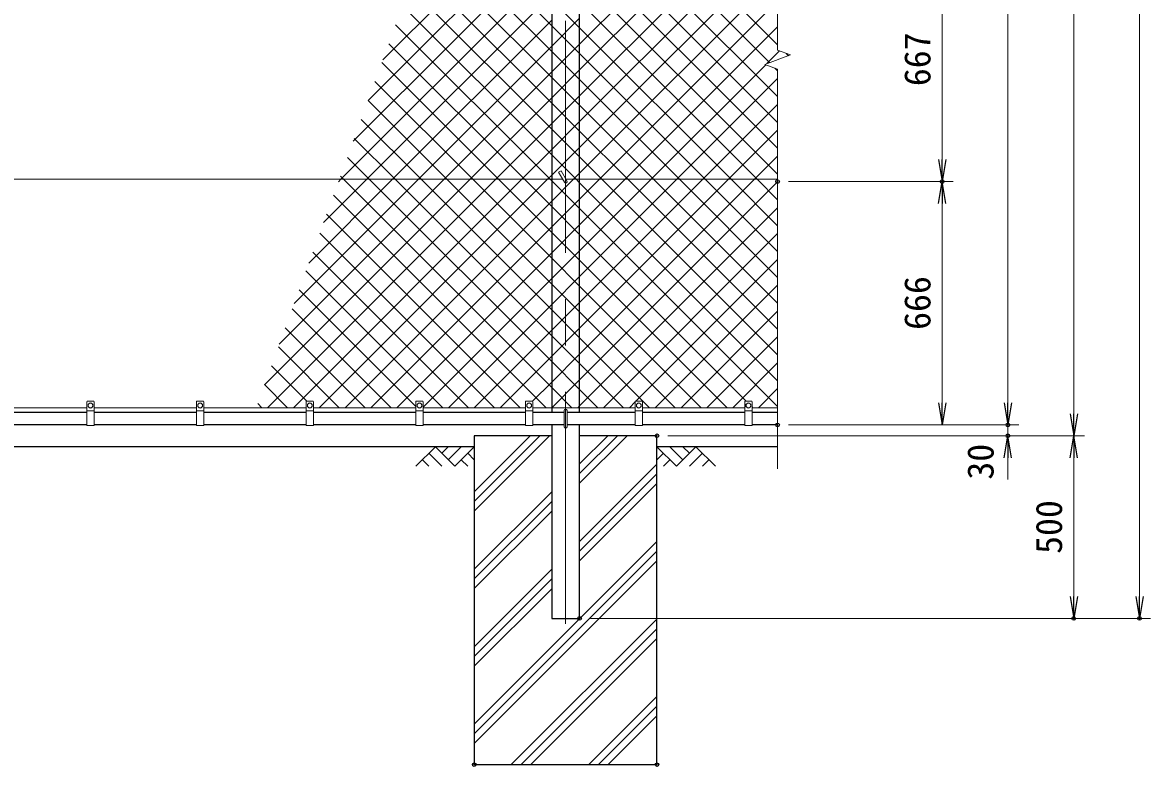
# Model space of a CAD drawing. Units: millimetres, scale not verified. Extents: x -6300 to 6300, y -4455 to 4455.
# Drawn here: x -4063 to -977, y -2530 to -494 of the extents above; entities that cross this region are included whole.
import ezdxf
from ezdxf.enums import TextEntityAlignment as Align

# ---------------------------------------------------------------- set-up
doc = ezdxf.new("R2010")
doc.units = ezdxf.units.MM
doc.header["$LTSCALE"] = 20
doc.header["$PDMODE"] = 32
doc.header["$PDSIZE"] = 10
doc.linetypes.add('USER1', pattern=[50.8, 31.75, -6.35, 6.35, -6.35])
for name, color, linetype, lineweight in [('0-0_D-STR1', 1, 'Continuous', 25), ('0-1_D-STR3', 3, 'Continuous', 13), ('0-2_D-BMK', 2, 'USER1', 13), ('0-3_D-STR2', 7, 'Continuous', 13), ('0-4_D-STR-DIM', 7, 'Continuous', 13), ('0-7_D-DCR-HCH', 7, 'Continuous', 13), ('0-8_D-STR4', 7, 'Continuous', 25), ('0-9_D-BGD', 7, 'Continuous', 25)]:
    doc.layers.add(name, color=color, linetype=linetype, lineweight=lineweight)
doc.layers.add('0-5_0', color=7, linetype='Continuous')
doc.layers.add('0-6_Defpoints', color=8, linetype='Continuous')
doc.styles.add('ＭＳ ゴシック', font='')
doc.styles.get('ＭＳ ゴシック').set_extended_font_data('MS Gothic')

# ---------------------------------------------------------------- blocks, each defined once
blk = doc.blocks.new('_Open')
at = {"layer": '0-5_0'}
blk.add_line((-20, 3.333), (0, 0), dxfattribs=at)
blk.add_lwpolyline([(-20, -3.333), (0, 0), (-20, 0)], dxfattribs=at)

msp = doc.modelspace()

# ---------------------------------------------------------------- linework, layer by layer
at = {"layer": '0-0_D-STR1'}
for p, q in [((-2615.13, 388.34), (-2615.13, -1560.66)), ((-2538.83, -1560.66), (-2538.83, 388.34)), ((-3886.98, -1560.66), (-4166.98, -1560.66)), ((-3586.98, -1560.66), (-3866.98, -1560.66)), ((-3286.98, -1560.66), (-3566.98, -1560.66)), ((-2986.98, -1560.66), (-3266.98, -1560.66)), ((-2686.98, -1560.66), (-2966.98, -1560.66)), ((-2580.98, -1560.66), (-2666.98, -1560.66)), ((-2386.98, -1560.66), (-2572.98, -1560.66)), ((-2086.98, -1560.66), (-2366.98, -1560.66)), ((-1996.98, -1560.66), (-2066.98, -1560.66)), ((-3886.98, -1594.66), (-4166.98, -1594.66)), ((-3586.98, -1594.66), (-3866.98, -1594.66)), ((-3286.98, -1594.66), (-3566.98, -1594.66)), ((-2986.98, -1594.66), (-3266.98, -1594.66)), ((-2686.98, -1594.66), (-2966.98, -1594.66)), ((-2580.98, -1594.66), (-2666.98, -1594.66)), ((-2386.98, -1594.66), (-2572.98, -1594.66)), ((-2086.98, -1594.66), (-2366.98, -1594.66)), ((-1996.98, -1594.66), (-2066.98, -1594.66))]:
    msp.add_line(p, q, dxfattribs=at)
msp.add_lwpolyline([(-2615.13, -1594.66), (-2615.13, -2124.66), (-2538.83, -2124.66), (-2538.83, -1594.66)], dxfattribs=at)
at = {"layer": '0-1_D-STR3'}
for p, q in [((-2585.06, -922.66), (-4575.83, -922.66)), ((-2596.37, -903.07), (-2589.45, -899.07)), ((-2596.37, -903.07), (-2580.45, -930.66)), ((-2589.45, -899.07), (-2573.52, -926.66)), ((-1996.98, -922.66), (-2575.83, -922.66)), ((-3886.98, -1596.66), (-3886.98, -1531.66)), ((-3868.98, -1529.66), (-3884.98, -1529.66)), ((-3883.48, -1545.4), (-3883.48, -1537.92)), ((-3870.48, -1545.4), (-3870.48, -1537.92)), ((-3866.98, -1596.66), (-3866.98, -1531.66)), ((-3586.98, -1596.66), (-3586.98, -1531.66)), ((-3568.98, -1529.66), (-3584.98, -1529.66)), ((-3583.48, -1545.4), (-3583.48, -1537.92)), ((-3570.48, -1545.4), (-3570.48, -1537.92)), ((-3566.98, -1596.66), (-3566.98, -1531.66)), ((-3286.98, -1596.66), (-3286.98, -1531.66)), ((-3268.98, -1529.66), (-3284.98, -1529.66)), ((-3283.48, -1545.4), (-3283.48, -1537.92)), ((-3270.48, -1545.4), (-3270.48, -1537.92)), ((-3266.98, -1596.66), (-3266.98, -1531.66)), ((-2986.98, -1596.66), (-2986.98, -1531.66)), ((-2968.98, -1529.66), (-2984.98, -1529.66)), ((-2983.48, -1545.4), (-2983.48, -1537.92)), ((-2970.48, -1545.4), (-2970.48, -1537.92)), ((-2966.98, -1596.66), (-2966.98, -1531.66)), ((-2686.98, -1596.66), (-2686.98, -1531.66)), ((-2668.98, -1529.66), (-2684.98, -1529.66)), ((-2683.48, -1545.4), (-2683.48, -1537.92)), ((-2670.48, -1545.4), (-2670.48, -1537.92)), ((-2666.98, -1596.66), (-2666.98, -1531.66)), ((-2386.98, -1596.66), (-2386.98, -1531.66)), ((-2368.98, -1529.66), (-2384.98, -1529.66)), ((-2383.48, -1545.4), (-2383.48, -1537.92)), ((-2370.48, -1545.4), (-2370.48, -1537.92)), ((-2366.98, -1596.66), (-2366.98, -1531.66)), ((-2086.98, -1596.66), (-2086.98, -1531.66)), ((-2068.98, -1529.66), (-2084.98, -1529.66)), ((-2083.48, -1545.4), (-2083.48, -1537.92)), ((-2070.48, -1545.4), (-2070.48, -1537.92)), ((-2066.98, -1596.66), (-2066.98, -1531.66)), ((-4166.98, -1547.66), (-3886.98, -1547.66)), ((-3866.98, -1556.66), (-3886.98, -1556.66)), ((-3883.48, -1545.4), (-3876.98, -1549.16)), ((-3876.98, -1549.16), (-3870.48, -1545.4)), ((-3866.98, -1547.66), (-3586.98, -1547.66)), ((-3566.98, -1556.66), (-3586.98, -1556.66)), ((-3583.48, -1545.4), (-3576.98, -1549.16)), ((-3576.98, -1549.16), (-3570.48, -1545.4)), ((-3566.98, -1547.66), (-3286.98, -1547.66)), ((-3266.98, -1556.66), (-3286.98, -1556.66)), ((-3283.48, -1545.4), (-3276.98, -1549.16)), ((-3276.98, -1549.16), (-3270.48, -1545.4)), ((-3266.98, -1547.66), (-2986.98, -1547.66)), ((-2966.98, -1556.66), (-2986.98, -1556.66)), ((-2983.48, -1545.4), (-2976.98, -1549.16)), ((-2976.98, -1549.16), (-2970.48, -1545.4)), ((-2966.98, -1547.66), (-2686.98, -1547.66)), ((-2666.98, -1556.66), (-2686.98, -1556.66)), ((-2683.48, -1545.4), (-2676.98, -1549.16)), ((-2676.98, -1549.16), (-2670.48, -1545.4)), ((-2666.98, -1547.66), (-2386.98, -1547.66)), ((-2580.98, -1599.66), (-2580.98, -1555.66)), ((-2572.98, -1599.66), (-2572.98, -1555.66)), ((-2366.98, -1556.66), (-2386.98, -1556.66)), ((-2383.48, -1545.4), (-2376.98, -1549.16)), ((-2376.98, -1549.16), (-2370.48, -1545.4)), ((-2366.98, -1547.66), (-2086.98, -1547.66)), ((-2066.98, -1556.66), (-2086.98, -1556.66)), ((-2083.48, -1545.4), (-2076.98, -1549.16)), ((-2076.98, -1549.16), (-2070.48, -1545.4)), ((-2066.98, -1547.66), (-1996.98, -1547.66)), ((-3866.98, -1596.66), (-3886.98, -1596.66)), ((-3566.98, -1596.66), (-3586.98, -1596.66)), ((-3266.98, -1596.66), (-3286.98, -1596.66)), ((-2966.98, -1596.66), (-2986.98, -1596.66)), ((-2666.98, -1596.66), (-2686.98, -1596.66)), ((-2366.98, -1596.66), (-2386.98, -1596.66)), ((-2066.98, -1596.66), (-2086.98, -1596.66))]:
    msp.add_line(p, q, dxfattribs=at)
for points in [[(-3883.48, -1537.92), (-3876.98, -1534.16), (-3870.48, -1537.92)], [(-3583.48, -1537.92), (-3576.98, -1534.16), (-3570.48, -1537.92)], [(-3283.48, -1537.92), (-3276.98, -1534.16), (-3270.48, -1537.92)], [(-2983.48, -1537.92), (-2976.98, -1534.16), (-2970.48, -1537.92)], [(-2683.48, -1537.92), (-2676.98, -1534.16), (-2670.48, -1537.92)], [(-2383.48, -1537.92), (-2376.98, -1534.16), (-2370.48, -1537.92)], [(-2083.48, -1537.92), (-2076.98, -1534.16), (-2070.48, -1537.92)]]:
    msp.add_lwpolyline(points, dxfattribs=at)
for centre in [(-3876.98, -1541.66), (-3576.98, -1541.66), (-3276.98, -1541.66), (-2976.98, -1541.66), (-2676.98, -1541.66), (-2376.98, -1541.66), (-2076.98, -1541.66)]:
    msp.add_circle(centre, 6.49, dxfattribs=at)
for centre, radius, start, end in [((-2576.98, -928.66), 4, 210, 30), ((-3884.98, -1531.66), 2, 90, 180), ((-3868.98, -1531.66), 2, 0, 90), ((-3584.98, -1531.66), 2, 90, 180), ((-3568.98, -1531.66), 2, 0, 90), ((-3284.98, -1531.66), 2, 90, 180), ((-3268.98, -1531.66), 2, 0, 90), ((-2984.98, -1531.66), 2, 90, 180), ((-2968.98, -1531.66), 2, 0, 90), ((-2684.98, -1531.66), 2, 90, 180), ((-2668.98, -1531.66), 2, 0, 90), ((-2384.98, -1531.66), 2, 90, 180), ((-2368.98, -1531.66), 2, 0, 90), ((-2084.98, -1531.66), 2, 90, 180), ((-2068.98, -1531.66), 2, 0, 90), ((-2576.98, -1555.66), 4, 0, 180), ((-2576.98, -1599.66), 4, 180, 0)]:
    msp.add_arc(centre, radius, start, end, dxfattribs=at)
at = {"layer": '0-2_D-BMK'}
msp.add_line((-2576.98, -2139.66), (-2576.98, 2445.34), dxfattribs=at)
at = {"layer": '0-3_D-STR2'}
for p, q in [((-3077.1, -595.84), (-2736.92, -255.66)), ((-2615.13, -573.01), (-2932.48, -255.66)), ((-2615.13, -502.3), (-2861.77, -255.66)), ((-2538.83, -552.55), (-2241.94, -255.66)), ((-2538.83, -623.26), (-2171.23, -255.66)), ((-2538.83, -693.97), (-2100.52, -255.66)), ((-2538.83, -764.68), (-2029.81, -255.66)), ((-1996.98, -766.89), (-2508.21, -255.66)), ((-1996.98, -696.18), (-2437.5, -255.66)), ((-2615.13, -643.72), (-2966.6, -292.25)), ((-3191.78, -922.66), (-2615.13, -346.01)), ((-2615.13, -714.43), (-2985.47, -344.09)), ((-2615.13, -785.14), (-3004.34, -395.93)), ((-3121.07, -922.66), (-2615.13, -416.72)), ((-2538.83, -507.88), (-2615.13, -431.58)), ((-2053.34, -922.66), (-2538.83, -437.17)), ((-2484.68, -922.66), (-1996.98, -434.96)), ((-3050.36, -922.66), (-2615.13, -487.43)), ((-2615.13, -558.14), (-2538.83, -481.84)), ((-2538.83, -578.6), (-2615.13, -502.3)), ((-2124.06, -922.66), (-2538.83, -507.88)), ((-2413.97, -922.66), (-1996.98, -505.68)), ((-2615.13, -628.85), (-2538.83, -552.55)), ((-2979.65, -922.66), (-2615.13, -558.14)), ((-2538.83, -649.31), (-2615.13, -573.01)), ((-2194.77, -922.66), (-2538.83, -578.6)), ((-2026.5, -605.9), (-1991.94, -571.34)), ((-1967.36, -584.38), (-1973.79, -577.95)), ((-2760.45, -922.66), (-3079.81, -603.3)), ((-2908.94, -922.66), (-2615.13, -628.85)), ((-2615.13, -699.56), (-2538.83, -623.26)), ((-2538.83, -720.02), (-2615.13, -643.72)), ((-2272.54, -922.66), (-1996.98, -647.1)), ((-1996.98, -625.47), (-2004.31, -618.15)), ((-2831.16, -922.66), (-3098.68, -655.14)), ((-2265.48, -922.66), (-2538.83, -649.31)), ((-2901.87, -922.66), (-3117.55, -706.98)), ((-2838.23, -922.66), (-2615.13, -699.56)), ((-2615.13, -770.27), (-2538.83, -693.97)), ((-2538.83, -790.73), (-2615.13, -714.43)), ((-2336.19, -922.66), (-2538.83, -720.02)), ((-2201.83, -922.66), (-1996.98, -717.81)), ((-2972.58, -922.66), (-3136.42, -758.82)), ((-2767.52, -922.66), (-2615.13, -770.27)), ((-2615.13, -840.98), (-2538.83, -764.68)), ((-2538.83, -861.44), (-2615.13, -785.14)), ((-2406.9, -922.66), (-2538.83, -790.73)), ((-2131.12, -922.66), (-1996.98, -788.52)), ((-3043.29, -922.66), (-3155.29, -810.67)), ((-3114.01, -922.66), (-3174.16, -862.51)), ((-2696.81, -922.66), (-2615.13, -840.98)), ((-2477.61, -922.66), (-2538.83, -861.44)), ((-3400.81, -1485.24), (-2838.23, -922.66)), ((-3392.52, -1547.66), (-2767.52, -922.66)), ((-3360.35, -1374.07), (-2908.94, -922.66)), ((-3321.81, -1547.66), (-2696.81, -922.66)), ((-3319.89, -1262.89), (-2979.65, -922.66)), ((-3279.42, -1151.72), (-3050.36, -922.66)), ((-3238.96, -1040.54), (-3121.07, -922.66)), ((-3198.49, -929.37), (-3191.78, -922.66)), ((-2615.13, -1421.53), (-3114.01, -922.66)), ((-2615.13, -1350.82), (-3043.29, -922.66)), ((-2615.13, -1280.11), (-2972.58, -922.66)), ((-2615.13, -1209.4), (-2901.87, -922.66)), ((-2615.13, -1138.69), (-2831.16, -922.66)), ((-2615.13, -1067.98), (-2760.45, -922.66)), ((-2538.83, -976.81), (-2484.68, -922.66)), ((-2538.83, -1047.53), (-2413.97, -922.66)), ((-2538.83, -1188.95), (-2272.54, -922.66)), ((-2538.83, -1259.66), (-2201.83, -922.66)), ((-2538.83, -1330.37), (-2131.12, -922.66)), ((-1996.98, -1403.29), (-2477.61, -922.66)), ((-1996.98, -1332.58), (-2406.9, -922.66)), ((-1996.98, -1261.87), (-2336.19, -922.66)), ((-1996.98, -1191.16), (-2265.48, -922.66)), ((-1996.98, -1120.45), (-2194.77, -922.66)), ((-1996.98, -1049.73), (-2124.06, -922.66)), ((-1996.98, -979.02), (-2053.34, -922.66)), ((-2538.83, -1471.79), (-1996.98, -929.94)), ((-2630.43, -1547.66), (-3211.89, -966.19)), ((-2615.13, -1053.11), (-2538.83, -976.81)), ((-2701.14, -1547.66), (-3230.76, -1018.03)), ((-2538.83, -1542.5), (-1996.98, -1000.65)), ((-2615.13, -1123.83), (-2538.83, -1047.53)), ((-2771.85, -1547.66), (-3249.63, -1069.88)), ((-3109.68, -1547.66), (-2615.13, -1053.11)), ((-2538.83, -1144.28), (-2615.13, -1067.98)), ((-2473.28, -1547.66), (-1996.98, -1071.36)), ((-2842.56, -1547.66), (-3268.5, -1121.72)), ((-3038.97, -1547.66), (-2615.13, -1123.83)), ((-2538.83, -1214.99), (-2615.13, -1138.69)), ((-2135.45, -1547.66), (-2538.83, -1144.28)), ((-2384.57, -1529.66), (-1996.98, -1142.07)), ((-2913.27, -1547.66), (-3287.37, -1173.56)), ((-2615.13, -1265.25), (-2538.83, -1188.95)), ((-2986.98, -1544.66), (-3306.24, -1225.4)), ((-2538.83, -1285.7), (-2615.13, -1209.4)), ((-2206.16, -1547.66), (-2538.83, -1214.99)), ((-2331.86, -1547.66), (-1996.98, -1212.78)), ((-2615.13, -1335.96), (-2538.83, -1259.66)), ((-3054.69, -1547.66), (-3325.11, -1277.24)), ((-2897.54, -1547.66), (-2615.13, -1265.25)), ((-2538.83, -1356.41), (-2615.13, -1280.11)), ((-2276.87, -1547.66), (-2538.83, -1285.7)), ((-2261.15, -1547.66), (-1996.98, -1283.49)), ((-3125.4, -1547.66), (-3343.98, -1329.08)), ((-2826.83, -1547.66), (-2615.13, -1335.96)), ((-2615.13, -1406.67), (-2538.83, -1330.37)), ((-2538.83, -1427.12), (-2615.13, -1350.82)), ((-2347.58, -1547.66), (-2538.83, -1356.41)), ((-2190.44, -1547.66), (-1996.98, -1354.2)), ((-3196.11, -1547.66), (-3362.85, -1380.93)), ((-2756.12, -1547.66), (-2615.13, -1406.67)), ((-3284.82, -1529.66), (-3381.71, -1432.77)), ((-2538.83, -1497.83), (-2615.13, -1421.53)), ((-2418.29, -1547.66), (-2538.83, -1427.12)), ((-2119.73, -1547.66), (-1996.98, -1424.91)), ((-2614.7, -1547.66), (-2538.83, -1471.79)), ((-3337.53, -1547.66), (-3400.58, -1484.61)), ((-2489.01, -1547.66), (-2538.83, -1497.83)), ((-2049.02, -1547.66), (-1996.98, -1495.62)), ((-3408.24, -1547.66), (-3419.45, -1536.45)), ((-2543.99, -1547.66), (-2538.83, -1542.5)), ((-2402.57, -1547.66), (-2386.98, -1532.07)), ((-3266.82, -1547.66), (-3266.98, -1547.5)), ((-2064.74, -1547.66), (-2066.98, -1545.42))]:
    msp.add_line(p, q, dxfattribs=at)
for points in [[(-3117.56, -707.02), (-2666.2, -255.66), (-2615.13, -204.59), (-2538.83, -128.29), (-2022.2, 388.34)], [(-1996.98, -554.76), (-2296.08, -255.66), (-2538.83, -12.91), (-2615.13, 63.39), (-2777.91, 226.17)], [(-2019.2, -603.25), (-2366.79, -255.66), (-2538.83, -83.62), (-2615.13, -7.32), (-2796.78, 174.33)], [(-1996.98, -908.31), (-2538.83, -366.46), (-2615.13, -290.16), (-2649.63, -255.66), (-2872.25, -33.04)], [(-3158.03, -818.19), (-2615.13, -275.3), (-2595.49, -255.66), (-2588.88, -249.05)], [(-1996.98, -837.6), (-2538.83, -295.75), (-2573, -261.59)], [(-3251.1, -1547.66), (-2626.1, -922.66), (-2615.13, -911.69), (-2538.83, -835.39), (-1996.98, -293.54)], [(-3180.39, -1547.66), (-2615.13, -982.4), (-2555.39, -922.66), (-2538.83, -906.1), (-1996.98, -364.25)], [(-1996.98, -1474), (-2538.83, -932.15), (-2548.32, -922.66), (-2615.13, -855.85), (-3023.21, -447.77)], [(-1996.98, -1544.71), (-2538.83, -1002.86), (-2615.13, -926.56), (-2619.03, -922.66), (-3042.07, -499.62)], [(-2082.74, -1529.66), (-2538.83, -1073.57), (-2615.13, -997.27), (-2689.74, -922.66), (-3060.94, -551.46)], [(-2966.98, -1546.39), (-2615.13, -1194.54), (-2538.83, -1118.24), (-2343.26, -922.66), (-2029.55, -608.96)], [(-2667.8, -1530.05), (-2615.13, -1477.38), (-2538.83, -1401.08), (-2060.41, -922.66), (-1996.98, -859.23)], [(-2559.72, -1547.66), (-2615.13, -1492.24), (-3184.72, -922.66), (-3193.03, -914.35)]]:
    msp.add_lwpolyline(points, dxfattribs=at)
at = {"layer": '0-4_D-STR-DIM'}
for p, q in [((-1366.98, 2345.34), (-1366.98, -1534.66)), ((-1186.98, -1564.66), (-1186.98, 2345.34)), ((-1006.98, 2370.34), (-1006.98, -2064.66)), ((-1996.98, 1380.19), (-1996.98, -569.51)), ((-1546.98, -321.66), (-1546.98, -868.66)), ((-2032.22, -607.99), (-1961.74, -582.33)), ((-1961.74, -582.33), (-1996.98, -569.51)), ((-1996.98, -620.81), (-2032.22, -607.99)), ((-1996.98, -620.81), (-1996.98, -1714.66)), ((-1966.98, -928.66), (-1516.98, -928.66)), ((-1966.98, -928.66), (-1516.98, -928.66)), ((-1546.98, -1534.66), (-1546.98, -988.66)), ((-1366.98, -1534.66), (-1366.98, -1474.66)), ((-1966.98, -1594.66), (-1336.98, -1594.66)), ((-1966.98, -1594.66), (-1336.98, -1594.66)), ((-1966.98, -1594.66), (-1516.98, -1594.66)), ((-1366.98, -1594.66), (-1366.98, -1624.66)), ((-2296.98, -1624.66), (-1336.98, -1624.66)), ((-2296.98, -1624.66), (-1156.98, -1624.66)), ((-2296.98, -1624.66), (-1156.98, -1624.66)), ((-1366.98, -1684.66), (-1366.98, -1744.66)), ((-1186.98, -1684.66), (-1186.98, -2064.66)), ((-2508.83, -2124.66), (-976.98, -2124.66)), ((-2508.83, -2124.66), (-1156.98, -2124.66))]:
    msp.add_line(p, q, dxfattribs=at)
at = {"layer": '0-6_Defpoints'}
for p in [(-1996.98, -928.66), (-1546.98, -928.66), (-1996.98, -1594.66), (-1366.98, -1594.66), (-2326.98, -1624.66), (-1366.98, -1624.66), (-2538.83, -2124.66), (-1186.98, -2124.66), (-1006.98, -2124.66), (-2826.98, -2524.66), (-2326.98, -2524.66)]:
    msp.add_point(p, dxfattribs=at)
at = {"layer": '0-7_D-DCR-HCH'}
for p, q in [((-2826.98, -1830.65), (-2620.99, -1624.66)), ((-2826.98, -1804.13), (-2647.51, -1624.66)), ((-2826.98, -1777.62), (-2674.02, -1624.66)), ((-2538.83, -1754.63), (-2408.86, -1624.66)), ((-2538.83, -1728.12), (-2435.38, -1624.66)), ((-2538.83, -1701.6), (-2461.89, -1624.66)), ((-2933.41, -1654.66), (-2986.62, -1707.87)), ((-2933.41, -1654.66), (-2880.19, -1707.87)), ((-2915.67, -1672.4), (-2897.93, -1654.66)), ((-2897.93, -1690.13), (-2862.46, -1654.66)), ((-2880.19, -1707.87), (-2826.98, -1654.66)), ((-2273.77, -1707.87), (-2326.98, -1654.66)), ((-2256.03, -1690.13), (-2291.51, -1654.66)), ((-2220.56, -1654.66), (-2273.77, -1707.87)), ((-2238.2, -1672.49), (-2256.03, -1654.66)), ((-2220.56, -1654.66), (-2167.35, -1707.87)), ((-2968.88, -1690.13), (-2951.06, -1707.87)), ((-2951.14, -1672.4), (-2915.51, -1707.87)), ((-2862.46, -1690.13), (-2844.64, -1707.87)), ((-2844.72, -1672.4), (-2826.98, -1690.05)), ((-2309.24, -1672.4), (-2326.98, -1690.05)), ((-2291.51, -1690.13), (-2309.33, -1707.87)), ((-2202.82, -1672.4), (-2238.46, -1707.87)), ((-2185.08, -1690.13), (-2202.9, -1707.87)), ((-2538.83, -1913.73), (-2326.98, -1701.88)), ((-2538.83, -1940.25), (-2326.98, -1728.4)), ((-2538.83, -1966.76), (-2326.98, -1754.91)), ((-2826.98, -1989.75), (-2615.13, -1777.9)), ((-2826.98, -2016.27), (-2615.13, -1804.42)), ((-2826.98, -2042.78), (-2615.13, -1830.93)), ((-2826.98, -2414.01), (-2326.98, -1914.01)), ((-2826.98, -2440.53), (-2326.98, -1940.53)), ((-2826.98, -2467.05), (-2326.98, -1967.05)), ((-2826.98, -2201.88), (-2615.13, -1990.03)), ((-2826.98, -2228.4), (-2615.13, -2016.55)), ((-2826.98, -2254.91), (-2615.13, -2043.06)), ((-2725.5, -2524.66), (-2326.98, -2126.15)), ((-2698.98, -2524.66), (-2326.98, -2152.66)), ((-2672.46, -2524.66), (-2326.98, -2179.18)), ((-2513.36, -2524.66), (-2326.98, -2338.28)), ((-2486.85, -2524.66), (-2326.98, -2364.79)), ((-2460.33, -2524.66), (-2326.98, -2391.31))]:
    msp.add_line(p, q, dxfattribs=at)
at = {"layer": '0-8_D-STR4'}
for p, q in [((-2615.13, -1624.66), (-2826.98, -1624.66)), ((-2826.98, -1624.66), (-2826.98, -2524.66)), ((-2326.98, -1624.66), (-2538.83, -1624.66)), ((-2326.98, -2524.66), (-2326.98, -1624.66)), ((-2826.98, -2524.66), (-2326.98, -2524.66))]:
    msp.add_line(p, q, dxfattribs=at)
at = {"layer": '0-9_D-BGD'}
for p, q in [((-2826.98, -1654.66), (-4326.98, -1654.66)), ((-1996.98, -1654.66), (-2326.98, -1654.66))]:
    msp.add_line(p, q, dxfattribs=at)

# ---------------------------------------------------------------- block references
at = {"layer": '0-4_D-STR-DIM', "xscale": 3, "yscale": 3}
for p, rotation in [((-1546.98, -928.66), 270), ((-1546.98, -928.66), 90), ((-1546.98, -1594.66), 270), ((-1366.98, -1594.66), 270), ((-1366.98, -1594.66), 270), ((-1186.98, -1624.66), 270), ((-1366.98, -1624.66), 90), ((-1186.98, -1624.66), 90), ((-1186.98, -2124.66), 270), ((-1006.98, -2124.66), 270)]:
    msp.add_blockref('_Open', p, dxfattribs=dict(at, rotation=rotation))

# ---------------------------------------------------------------- texts
at = {"layer": '0-4_D-STR-DIM', "style": 'ＭＳ ゴシック'}
for s, p in [('667', (-1557.1, -667.69)), ('666', (-1557.1, -1334.75)), ('30', (-1384.35, -1744.67)), ('500', (-1197.1, -1947.97))]:
    msp.add_text(s, height=72.14, rotation=90, dxfattribs=at).set_placement(p, align=Align.BOTTOM_LEFT)

doc.saveas('drawing.dxf')
